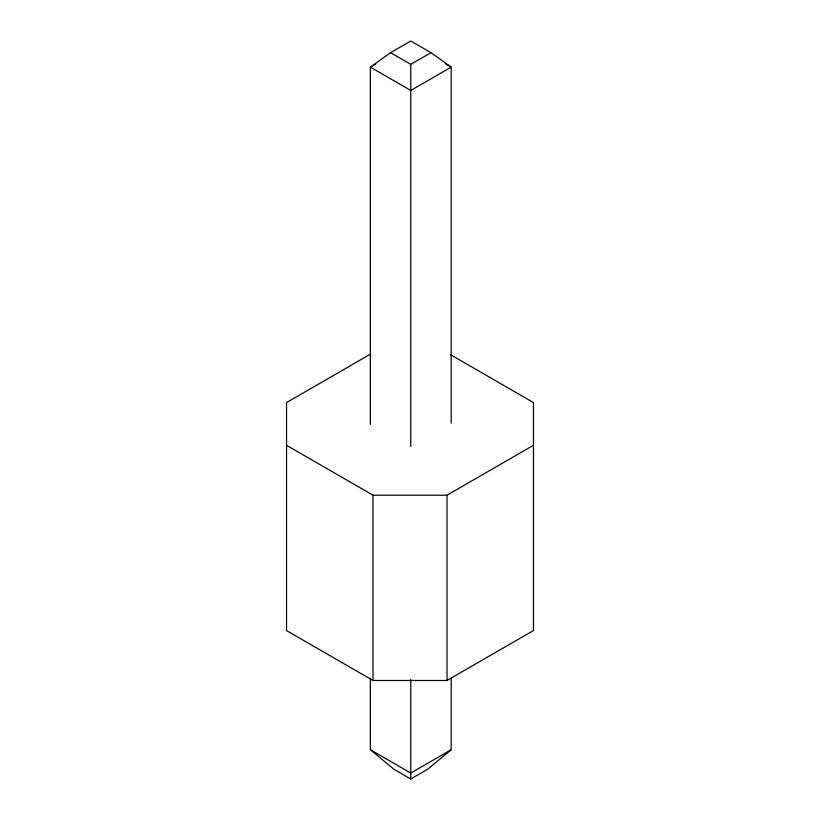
<?xml version="1.0" encoding="UTF-8"?>
<svg xmlns="http://www.w3.org/2000/svg" width="820" height="820" viewBox="0 0 820 820"><rect width="100%" height="100%" fill="white"/><g stroke="black" fill="none" stroke-linecap="round" stroke-linejoin="round"><path stroke-width="1.23" d="M451.205 677.996L451.205 749.716L427.661 769.252L410.769 779L393.887 769.252L370.343 749.716L370.343 677.996M451.205 423.14L451.205 67.117L430.992 52.675L410.769 41L390.556 52.675L370.343 67.117L370.343 424.422M375.806 63.96L370.343 67.117L410.769 90.456L451.205 67.117L445.742 63.96M390.556 52.675L410.769 64.339L430.992 52.675M370.784 353.933L286.539 402.569L286.539 630.57L373.008 680.487L446.992 680.487L533.461 630.57L533.461 402.569L450.323 354.578M286.539 445.291L373.008 495.208L446.992 495.208L533.461 445.291M451.205 749.716L410.769 773.055L370.343 749.716M446.992 495.208L446.992 680.487M410.769 64.339L410.769 446.48M410.769 679.565L410.769 779M373.008 495.208L373.008 680.487"/></g></svg>
